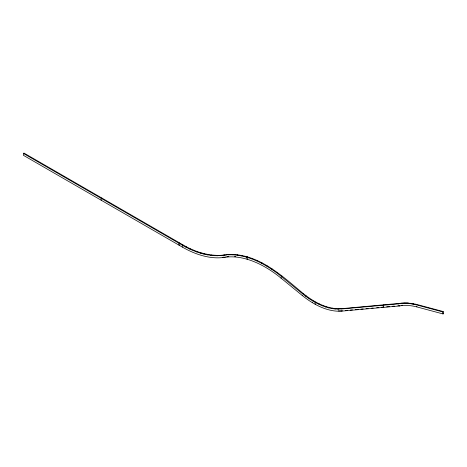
<?xml version="1.0" encoding="UTF-8"?>
<svg xmlns="http://www.w3.org/2000/svg" width="467" height="467" viewBox="0 0 467 467"><rect width="100%" height="100%" fill="white"/><g stroke="black" fill="none" stroke-linecap="round" stroke-linejoin="round"><path stroke-width="0.7" d="M302.167 295.413L280.947 278.052A108.046 62.38 60 0 0 224.732 257.317A112.349 64.86 60 0 1 182.229 247.014L23.35 155.283L23.35 153.41L23.957 153.059L182.819 244.778C196.531 252.927 212.859 257.451 228.777 254.457C258.444 253.534 281.928 275.787 303.083 293.399C313.917 302.143 327.285 309.557 341.64 308.669L401.789 303.159L407.51 303.025L416.587 304.402L443.23 311.542L443.65 313.591L443.043 313.941L416.418 306.807A87.492 50.518 60 0 0 399.338 305.978L341.821 311.115A80.248 46.332 60 0 1 315.768 304.601L312.341 302.645M101.777 197.99L101.17 198.341L101.17 200.209M179.597 242.916L178.989 243.266L178.989 245.14L179.597 244.79M23.35 153.41L182.212 245.128L182.819 244.778M182.229 247.014L182.842 246.664M182.212 245.128L185.889 247.154L186.496 246.804M185.889 247.154L189.544 248.964L190.151 248.613M189.544 248.964L193.18 250.563L193.787 250.213M193.18 250.563L196.788 251.958L197.395 251.608M196.788 251.958L200.366 253.137L200.973 252.787M200.366 253.137L203.904 254.095L204.517 253.744M203.904 254.095L207.395 254.842L208.008 254.492M207.395 254.842L210.833 255.361L211.44 255.011M210.833 255.361L214.201 255.665L214.814 255.315M214.201 255.665L217.505 255.741L218.112 255.391M217.505 255.741L221.335 255.251M220.728 255.601L224.516 254.877M223.903 255.227L228.777 254.457M224.732 257.317L225.339 256.967M228.17 254.807L232.619 254.795L233.226 254.439M232.619 254.795L237.201 255.186L237.808 254.836M237.201 255.186L241.9 255.992L242.507 255.642M241.9 255.992L246.699 257.2L247.306 256.85M247.691 256.978L247.078 257.329L247.084 259.243L247.691 258.893M246.699 257.2L251.567 258.811L252.174 258.461M251.567 258.811L256.494 260.814L257.101 260.463M256.494 260.814L261.462 263.207L262.069 262.857M261.462 263.207L266.441 265.974L267.048 265.624M266.441 265.974L271.415 269.103L272.022 268.753M271.415 269.103L276.371 272.588L276.978 272.238M276.371 272.588L281.251 276.388L281.858 276.038M280.947 278.052L281.554 277.702M281.251 276.388L302.476 293.755L303.083 293.399M302.476 293.755L305.768 296.329L306.375 295.979M305.768 296.329L309.066 298.67L309.674 298.32M309.066 298.67L312.382 300.795L312.989 300.444M315.791 302.044L315.172 302.394L315.19 304.274M312.382 300.795L315.71 302.698L316.317 302.347M315.71 302.698L319.019 304.361L319.626 304.011M319.019 304.361L322.312 305.78L322.925 305.43M322.312 305.78L325.575 306.953L326.182 306.603M325.575 306.953L328.797 307.881L329.404 307.531M328.797 307.881L331.961 308.553L332.568 308.202M331.961 308.553L335.061 308.967L335.668 308.617M335.061 308.967L338.085 309.125L338.692 308.775M338.085 309.125L341.64 308.669M341.821 311.115L342.428 310.765M383.88 304.898L383.273 305.249L383.273 307.409L383.88 307.058L381.737 307.251M341.033 309.02L398.491 303.889L399.104 303.538M398.491 303.889L400.412 303.328M399.805 303.678L401.789 303.159M401.182 303.509L403.196 303.048M399.338 305.978L399.945 305.628L397.849 305.815M402.583 303.398L404.615 302.984M404.008 303.34L406.057 302.978M405.444 303.328L407.51 303.025M406.903 303.375L408.987 303.124M408.38 303.474L410.481 303.27M409.868 303.62L411.374 303.824L411.987 303.474M411.374 303.824L412.898 304.081L413.505 303.731M412.898 304.081L414.433 304.391L415.04 304.04M414.433 304.391L415.98 304.753L416.587 304.402M416.418 306.807L417.025 306.457M415.98 304.753L442.623 311.892L443.23 311.542M345.288 310.508L347.43 310.316M350.291 310.059L352.433 309.872M355.294 309.615L358.148 309.358M361.009 309.101L363.157 308.909M366.011 308.658L368.159 308.465M371.732 308.144L373.162 308.016M376.735 307.7L378.877 307.508M386.676 306.813L389.466 306.562M392.262 306.311L394.358 306.124M442.623 311.892L443.043 313.941M401.27 305.412A87.492 50.518 60 0 1 402.612 305.249M341.832 310.806A80.248 46.332 60 0 1 338.172 310.835M312.347 302.651A80.248 46.332 60 0 1 302.178 295.418M226.728 256.786A108.046 62.38 60 0 1 228.836 256.593M234.539 256.564A108.046 62.38 60 0 1 235.817 256.652M224.072 257.142A112.349 64.86 60 0 1 222.788 257.282"/></g></svg>
